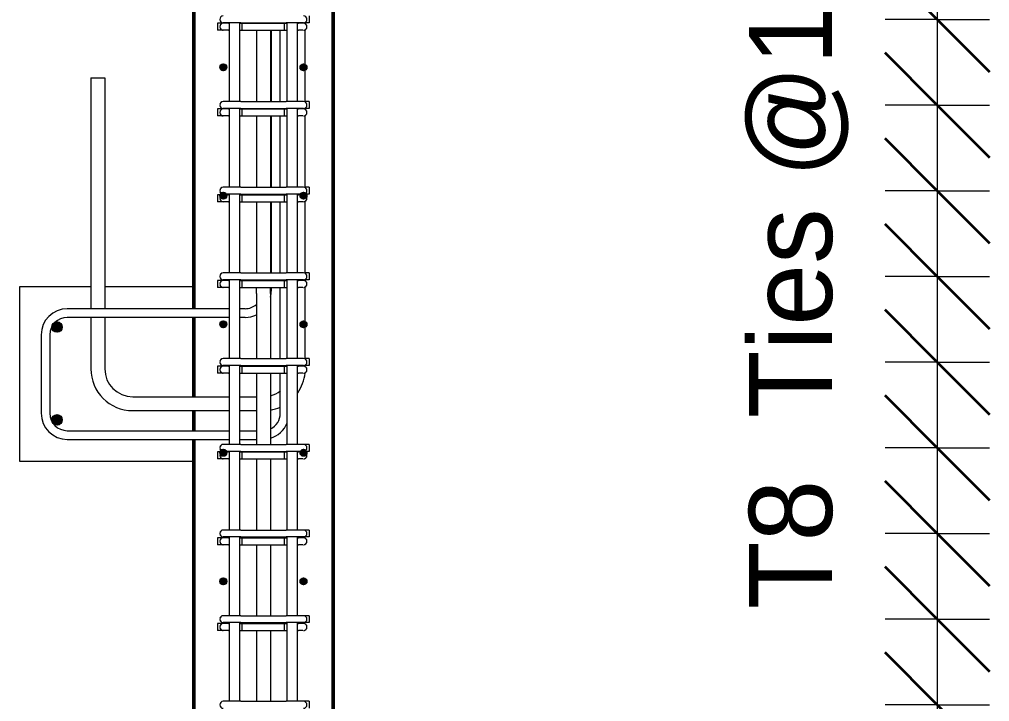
# Model space of a CAD drawing. Header units: millimetres. Extents: x -31655 to -5862, y 2843 to 78926.
# Drawn here: x -24141 to -23028, y 4104 to 4887 of the extents above; entities that cross this region are included whole.
import ezdxf

# ---------------------------------------------------------------- set-up
doc = ezdxf.new("R2010")
doc.units = ezdxf.units.MM
for name, color, linetype, lineweight in [('A-ANNO-DIMS', 211, 'Continuous', 9), ('A-ANNO-DIMS-40', 211, 'Continuous', 9), ('A-WALL', 113, 'Continuous', 25), ('S-BEAM', 12, 'Continuous', 18), ('S-RBAR', 171, 'Continuous', 18), ('S-RBAR-IDEN', 171, 'Continuous', 9)]:
    doc.layers.add(name, color=color, linetype=linetype, lineweight=lineweight)
doc.styles.add('Arial', font='arial.ttf', dxfattribs={"height": 80})
doc.styles.add('Nirmala UI', font='Nirmala.ttf', dxfattribs={"height": 95.25})
doc.dimstyles.new('Arc_Length_-_2_5mm_Arial_1', dxfattribs={"dimscale": 304.8, "dimtxt": 100.546939, "dimasz": 0.393701, "dimexe": 0.19685, "dimexo": 0.0625, "dimgap": 0.229659, "dimtad": 1, "dimdec": 0, "dimzin": 0, "dimdsep": 46, "dimtxsty": 'Arial', "dimblk1": 'OBLIQUE', "dimblk2": 'OBLIQUE', "dimsah": 1, "dimcen": 0.09, "dimdle": 0.19685, "dimazin": 0, "dimtfac": 1, "dimtdec": 4, "dimtix": 1, "dimtmove": 0, "dimatfit": 3, "dimfxl": 0.19685, "dimfxlon": 1, "dimtvp": 1, "dimtolj": 1, "dimtzin": 0, "dimarcsym": 2})

# ---------------------------------------------------------------- blocks, each defined once
blk = doc.blocks.new('M_Rectangular Corbel - M_Rectangular Corbel-5472199-Elevation Right')
at = {"layer": 'S-BEAM'}
for p, q in [((77955, 4579.7), (77873, 4579.7)), ((77873, 4579.7), (77873, 4379.7)), ((78073, 4579.7), (77971, 4579.7)), ((77873, 4379.7), (78073, 4379.7))]:
    blk.add_line(p, q, dxfattribs=at)
blk = doc.blocks.new('DIMBLOCK134-Elevation Right')
at = {"layer": 'A-ANNO-DIMS-40', "lineweight": 35}
for p, q in [((-23087.7, 4985), (-23147.7, 5045)), ((-23087.7, 4985), (-23027.7, 4925)), ((-23087.7, 4886.7), (-23147.7, 4946.7)), ((-23087.7, 4886.7), (-23027.7, 4826.7))]:
    blk.add_line(p, q, dxfattribs=at)
at = {"layer": 'A-ANNO-DIMS-40'}
for p, q in [((-23087.7, 4985), (-23147.7, 4985)), ((-23087.7, 4985), (-23087.7, 4886.7)), ((-23087.7, 4985), (-23027.7, 4985)), ((-23087.7, 4886.7), (-23147.7, 4886.7)), ((-23087.7, 4886.7), (-23027.7, 4886.7))]:
    blk.add_line(p, q, dxfattribs=at)
blk = doc.blocks.new('_Oblique')
at = {"color": 0, "linetype": 'ByBlock', "lineweight": -2}
blk.add_line((-0.5, -0.5), (0.5, 0.5), dxfattribs=at)
blk = doc.blocks.new('DIMBLOCK135-Elevation Right')
at = {"layer": 'A-ANNO-DIMS-40', "lineweight": 35}
for p, q in [((-23087.7, 4886.7), (-23147.7, 4946.7)), ((-23087.7, 4886.7), (-23027.7, 4826.7)), ((-23087.7, 4788.4), (-23147.7, 4848.4)), ((-23087.7, 4788.4), (-23027.7, 4728.4))]:
    blk.add_line(p, q, dxfattribs=at)
at = {"layer": 'A-ANNO-DIMS-40'}
for p, q in [((-23087.7, 4886.7), (-23147.7, 4886.7)), ((-23087.7, 4886.7), (-23087.7, 4788.4)), ((-23087.7, 4886.7), (-23027.7, 4886.7)), ((-23087.7, 4788.4), (-23147.7, 4788.4)), ((-23087.7, 4788.4), (-23027.7, 4788.4))]:
    blk.add_line(p, q, dxfattribs=at)
blk = doc.blocks.new('DIMBLOCK136-Elevation Right')
at = {"layer": 'A-ANNO-DIMS-40', "lineweight": 35}
for p, q in [((-23087.7, 4788.4), (-23147.7, 4848.4)), ((-23087.7, 4788.4), (-23027.7, 4728.4)), ((-23087.7, 4690), (-23147.7, 4750)), ((-23087.7, 4690), (-23027.7, 4630))]:
    blk.add_line(p, q, dxfattribs=at)
at = {"layer": 'A-ANNO-DIMS-40'}
for p, q in [((-23087.7, 4788.4), (-23147.7, 4788.4)), ((-23087.7, 4788.4), (-23087.7, 4690)), ((-23087.7, 4788.4), (-23027.7, 4788.4)), ((-23087.7, 4690), (-23147.7, 4690)), ((-23087.7, 4690), (-23027.7, 4690))]:
    blk.add_line(p, q, dxfattribs=at)
blk = doc.blocks.new('DIMBLOCK137-Elevation Right')
at = {"layer": 'A-ANNO-DIMS-40', "lineweight": 35}
for p, q in [((-23087.7, 4690), (-23147.7, 4750)), ((-23087.7, 4690), (-23027.7, 4630)), ((-23087.7, 4591.7), (-23147.7, 4651.7)), ((-23087.7, 4591.7), (-23027.7, 4531.7))]:
    blk.add_line(p, q, dxfattribs=at)
at = {"layer": 'A-ANNO-DIMS-40'}
for p, q in [((-23087.7, 4690), (-23147.7, 4690)), ((-23087.7, 4690), (-23087.7, 4591.7)), ((-23087.7, 4690), (-23027.7, 4690)), ((-23087.7, 4591.7), (-23147.7, 4591.7)), ((-23087.7, 4591.7), (-23027.7, 4591.7))]:
    blk.add_line(p, q, dxfattribs=at)
blk = doc.blocks.new('DIMBLOCK138-Elevation Right')
at = {"layer": 'A-ANNO-DIMS-40', "lineweight": 35}
for p, q in [((-23087.7, 4591.7), (-23147.7, 4651.7)), ((-23087.7, 4591.7), (-23027.7, 4531.7)), ((-23087.7, 4493.4), (-23147.7, 4553.4)), ((-23087.7, 4493.4), (-23027.7, 4433.4))]:
    blk.add_line(p, q, dxfattribs=at)
at = {"layer": 'A-ANNO-DIMS-40'}
for p, q in [((-23087.7, 4591.7), (-23147.7, 4591.7)), ((-23087.7, 4591.7), (-23087.7, 4493.4)), ((-23087.7, 4591.7), (-23027.7, 4591.7)), ((-23087.7, 4493.4), (-23147.7, 4493.4)), ((-23087.7, 4493.4), (-23027.7, 4493.4))]:
    blk.add_line(p, q, dxfattribs=at)
blk = doc.blocks.new('DIMBLOCK139-Elevation Right')
at = {"layer": 'A-ANNO-DIMS-40', "lineweight": 35}
for p, q in [((-23087.7, 4493.4), (-23147.7, 4553.4)), ((-23087.7, 4493.4), (-23027.7, 4433.4)), ((-23087.7, 4395), (-23147.7, 4455)), ((-23087.7, 4395), (-23027.7, 4335))]:
    blk.add_line(p, q, dxfattribs=at)
at = {"layer": 'A-ANNO-DIMS-40'}
for p, q in [((-23087.7, 4493.4), (-23147.7, 4493.4)), ((-23087.7, 4493.4), (-23087.7, 4395)), ((-23087.7, 4493.4), (-23027.7, 4493.4)), ((-23087.7, 4395), (-23147.7, 4395)), ((-23087.7, 4395), (-23027.7, 4395))]:
    blk.add_line(p, q, dxfattribs=at)
blk = doc.blocks.new('DIMBLOCK140-Elevation Right')
at = {"layer": 'A-ANNO-DIMS-40', "lineweight": 35}
for p, q in [((-23087.7, 4395), (-23147.7, 4455)), ((-23087.7, 4395), (-23027.7, 4335)), ((-23087.7, 4296.7), (-23147.7, 4356.7)), ((-23087.7, 4296.7), (-23027.7, 4236.7))]:
    blk.add_line(p, q, dxfattribs=at)
at = {"layer": 'A-ANNO-DIMS-40'}
for p, q in [((-23087.7, 4395), (-23147.7, 4395)), ((-23087.7, 4395), (-23087.7, 4296.7)), ((-23087.7, 4395), (-23027.7, 4395)), ((-23087.7, 4296.7), (-23147.7, 4296.7)), ((-23087.7, 4296.7), (-23027.7, 4296.7))]:
    blk.add_line(p, q, dxfattribs=at)
blk = doc.blocks.new('DIMBLOCK141-Elevation Right')
at = {"layer": 'A-ANNO-DIMS-40', "lineweight": 35}
for p, q in [((-23087.7, 4296.7), (-23147.7, 4356.7)), ((-23087.7, 4296.7), (-23027.7, 4236.7)), ((-23087.7, 4198.4), (-23147.7, 4258.4)), ((-23087.7, 4198.4), (-23027.7, 4138.4))]:
    blk.add_line(p, q, dxfattribs=at)
at = {"layer": 'A-ANNO-DIMS-40'}
for p, q in [((-23087.7, 4296.7), (-23147.7, 4296.7)), ((-23087.7, 4296.7), (-23087.7, 4198.4)), ((-23087.7, 4296.7), (-23027.7, 4296.7)), ((-23087.7, 4198.4), (-23147.7, 4198.4)), ((-23087.7, 4198.4), (-23027.7, 4198.4))]:
    blk.add_line(p, q, dxfattribs=at)
blk = doc.blocks.new('DIMBLOCK142-Elevation Right')
at = {"layer": 'A-ANNO-DIMS-40', "lineweight": 35}
for p, q in [((-23087.7, 4198.4), (-23147.7, 4258.4)), ((-23087.7, 4198.4), (-23027.7, 4138.4)), ((-23087.7, 4100.1), (-23147.7, 4160.1)), ((-23087.7, 4100.1), (-23027.7, 4040.1))]:
    blk.add_line(p, q, dxfattribs=at)
at = {"layer": 'A-ANNO-DIMS-40'}
for p, q in [((-23087.7, 4198.4), (-23147.7, 4198.4)), ((-23087.7, 4198.4), (-23087.7, 4100.1)), ((-23087.7, 4198.4), (-23027.7, 4198.4)), ((-23087.7, 4100.1), (-23147.7, 4100.1)), ((-23087.7, 4100.1), (-23027.7, 4100.1))]:
    blk.add_line(p, q, dxfattribs=at)
blk = doc.blocks.new('DIMBLOCK143-Elevation Right')
at = {"layer": 'A-ANNO-DIMS-40', "lineweight": 35}
for p, q in [((-23087.7, 4100.1), (-23147.7, 4160.1)), ((-23087.7, 4100.1), (-23027.7, 4040.1)), ((-23087.7, 4001.7), (-23147.7, 4061.7)), ((-23087.7, 4001.7), (-23027.7, 3941.7))]:
    blk.add_line(p, q, dxfattribs=at)
at = {"layer": 'A-ANNO-DIMS-40'}
for p, q in [((-23087.7, 4100.1), (-23147.7, 4100.1)), ((-23087.7, 4100.1), (-23087.7, 4001.7)), ((-23087.7, 4100.1), (-23027.7, 4100.1)), ((-23087.7, 4001.7), (-23147.7, 4001.7)), ((-23087.7, 4001.7), (-23027.7, 4001.7))]:
    blk.add_line(p, q, dxfattribs=at)
blk = doc.blocks.new('DIMBLOCK153-Elevation Right')
at = {"layer": 'A-ANNO-DIMS-40', "lineweight": 35}
for p, q in [((-23087.7, 5476.7), (-23147.7, 5536.7)), ((-23087.7, 5476.7), (-23027.7, 5416.7)), ((-23087.7, 5378.4), (-23147.7, 5438.4)), ((-23087.7, 5378.4), (-23027.7, 5318.4)), ((-23087.7, 5280), (-23147.7, 5340)), ((-23087.7, 5280), (-23027.7, 5220)), ((-23087.7, 5181.7), (-23147.7, 5241.7)), ((-23087.7, 5181.7), (-23027.7, 5121.7)), ((-23087.7, 5083.4), (-23147.7, 5143.4)), ((-23087.7, 5083.4), (-23027.7, 5023.4)), ((-23087.7, 4985), (-23147.7, 5045)), ((-23087.7, 4985), (-23027.7, 4925)), ((-23087.7, 4886.7), (-23147.7, 4946.7)), ((-23087.7, 4886.7), (-23027.7, 4826.7)), ((-23087.7, 4788.4), (-23147.7, 4848.4)), ((-23087.7, 4788.4), (-23027.7, 4728.4)), ((-23087.7, 4690), (-23147.7, 4750)), ((-23087.7, 4690), (-23027.7, 4630)), ((-23087.7, 4591.7), (-23147.7, 4651.7)), ((-23087.7, 4591.7), (-23027.7, 4531.7)), ((-23087.7, 4493.4), (-23147.7, 4553.4)), ((-23087.7, 4493.4), (-23027.7, 4433.4)), ((-23087.7, 4395), (-23147.7, 4455)), ((-23087.7, 4395), (-23027.7, 4335)), ((-23087.7, 4296.7), (-23147.7, 4356.7)), ((-23087.7, 4296.7), (-23027.7, 4236.7)), ((-23087.7, 4198.4), (-23147.7, 4258.4)), ((-23087.7, 4198.4), (-23027.7, 4138.4)), ((-23087.7, 4100.1), (-23147.7, 4160.1)), ((-23087.7, 4100.1), (-23027.7, 4040.1)), ((-23087.7, 4001.7), (-23147.7, 4061.7)), ((-23087.7, 4001.7), (-23027.7, 3941.7)), ((-23087.7, 3904.1), (-23147.7, 3964.1)), ((-23087.7, 3904.1), (-23027.7, 3844.1)), ((-23087.7, 3805.4), (-23147.7, 3865.4)), ((-23087.7, 3805.4), (-23027.7, 3745.4))]:
    blk.add_line(p, q, dxfattribs=at)
at = {"layer": 'A-ANNO-DIMS-40'}
for p, q in [((-23087.7, 5476.7), (-23147.7, 5476.7)), ((-23087.7, 5476.7), (-23087.7, 3904.1)), ((-23087.7, 5476.7), (-23087.7, 5378.4)), ((-23087.7, 5476.7), (-23027.7, 5476.7)), ((-23087.7, 5378.4), (-23147.7, 5378.4)), ((-23087.7, 5378.4), (-23087.7, 5280)), ((-23087.7, 5378.4), (-23027.7, 5378.4)), ((-23087.7, 5280), (-23147.7, 5280)), ((-23087.7, 5280), (-23087.7, 5181.7)), ((-23087.7, 5280), (-23027.7, 5280)), ((-23087.7, 5181.7), (-23147.7, 5181.7)), ((-23087.7, 5181.7), (-23087.7, 5083.4)), ((-23087.7, 5181.7), (-23027.7, 5181.7)), ((-23087.7, 5083.4), (-23147.7, 5083.4)), ((-23087.7, 5083.4), (-23087.7, 4985)), ((-23087.7, 5083.4), (-23027.7, 5083.4)), ((-23087.7, 4985), (-23147.7, 4985)), ((-23087.7, 4985), (-23087.7, 4886.7)), ((-23087.7, 4985), (-23027.7, 4985)), ((-23087.7, 4886.7), (-23147.7, 4886.7)), ((-23087.7, 4886.7), (-23087.7, 4788.4)), ((-23087.7, 4886.7), (-23027.7, 4886.7)), ((-23087.7, 4788.4), (-23147.7, 4788.4)), ((-23087.7, 4788.4), (-23087.7, 4690)), ((-23087.7, 4788.4), (-23027.7, 4788.4)), ((-23087.7, 4690), (-23147.7, 4690)), ((-23087.7, 4690), (-23087.7, 4591.7)), ((-23087.7, 4690), (-23027.7, 4690)), ((-23087.7, 4591.7), (-23147.7, 4591.7)), ((-23087.7, 4591.7), (-23087.7, 4493.4)), ((-23087.7, 4591.7), (-23027.7, 4591.7)), ((-23087.7, 4493.4), (-23147.7, 4493.4)), ((-23087.7, 4493.4), (-23087.7, 4395)), ((-23087.7, 4493.4), (-23027.7, 4493.4)), ((-23087.7, 4395), (-23147.7, 4395)), ((-23087.7, 4395), (-23087.7, 4296.7)), ((-23087.7, 4395), (-23027.7, 4395)), ((-23087.7, 4296.7), (-23147.7, 4296.7)), ((-23087.7, 4296.7), (-23087.7, 4198.4)), ((-23087.7, 4296.7), (-23027.7, 4296.7)), ((-23087.7, 4198.4), (-23147.7, 4198.4)), ((-23087.7, 4198.4), (-23087.7, 4100.1)), ((-23087.7, 4198.4), (-23027.7, 4198.4)), ((-23087.7, 4100.1), (-23147.7, 4100.1)), ((-23087.7, 4100.1), (-23087.7, 4001.7)), ((-23087.7, 4100.1), (-23027.7, 4100.1)), ((-23087.7, 4001.7), (-23147.7, 4001.7)), ((-23087.7, 4001.7), (-23087.7, 3904.1)), ((-23087.7, 4001.7), (-23027.7, 4001.7)), ((-23087.7, 3904.1), (-23147.7, 3904.1)), ((-23087.7, 3904.1), (-23087.7, 3805.4)), ((-23087.7, 3904.1), (-23027.7, 3904.1)), ((-23087.7, 3805.4), (-23147.7, 3805.4)), ((-23087.7, 3805.4), (-23027.7, 3805.4))]:
    blk.add_line(p, q, dxfattribs=at)
blk = doc.blocks.new('_None')

msp = doc.modelspace()

# ---------------------------------------------------------------- hatches: boundary and pattern name
at = {"layer": 'S-RBAR'}
for points in [[(-23906.9, 4827.8), (-23902.9, 4831.8), (-23906.9, 4835.8), (-23910.9, 4831.8)], [(-23814.9, 4827.8), (-23810.9, 4831.8), (-23814.9, 4835.8), (-23818.9, 4831.8)], [(-23906.9, 4680.3), (-23902.9, 4684.3), (-23906.9, 4688.3), (-23910.9, 4684.3)], [(-23814.9, 4680.3), (-23810.9, 4684.3), (-23814.9, 4688.3), (-23818.9, 4684.3)], [(-24097.7, 4527.6), (-24091.7, 4533.6), (-24097.7, 4539.6), (-24103.7, 4533.6)], [(-23906.9, 4532.8), (-23902.9, 4536.8), (-23906.9, 4540.8), (-23910.9, 4536.8)], [(-23814.9, 4532.8), (-23810.9, 4536.8), (-23814.9, 4540.8), (-23818.9, 4536.8)], [(-24097.7, 4421.1), (-24091.7, 4427.1), (-24097.7, 4433.1), (-24103.7, 4427.1), (-24100.3, 4423.7)], [(-23906.9, 4385.3), (-23902.9, 4389.3), (-23906.9, 4393.3), (-23910.9, 4389.3)], [(-23814.9, 4385.3), (-23810.9, 4389.3), (-23814.9, 4393.3), (-23818.9, 4389.3)], [(-23906.9, 4237.8), (-23902.9, 4241.8), (-23906.9, 4245.8), (-23910.9, 4241.8)], [(-23814.9, 4237.8), (-23810.9, 4241.8), (-23814.9, 4245.8), (-23818.9, 4241.8)]]:
    msp.add_hatch(color=256, dxfattribs=at).paths.add_polyline_path(points)
h = msp.add_hatch(color=256, dxfattribs=at)
edge = h.paths.add_edge_path()
edge.add_arc((-23906.9, 4831.8), 4, 0, 360)
h = msp.add_hatch(color=256, dxfattribs=at)
edge = h.paths.add_edge_path()
edge.add_arc((-23814.9, 4831.8), 4, 0, 360)
h = msp.add_hatch(color=256, dxfattribs=at)
edge = h.paths.add_edge_path()
edge.add_arc((-23906.9, 4684.3), 4, 0, 360)
h = msp.add_hatch(color=256, dxfattribs=at)
edge = h.paths.add_edge_path()
edge.add_arc((-23814.9, 4684.3), 4, 0, 360)
h = msp.add_hatch(color=256, dxfattribs=at)
edge = h.paths.add_edge_path()
edge.add_arc((-24097.7, 4533.6), 6, 0, 360)
h = msp.add_hatch(color=256, dxfattribs=at)
edge = h.paths.add_edge_path()
edge.add_arc((-23906.9, 4536.8), 4, 0, 360)
h = msp.add_hatch(color=256, dxfattribs=at)
edge = h.paths.add_edge_path()
edge.add_arc((-23814.9, 4536.8), 4, 0, 360)
h = msp.add_hatch(color=256, dxfattribs=at)
edge = h.paths.add_edge_path()
edge.add_arc((-24097.7, 4427.1), 6, 0, 360)
h = msp.add_hatch(color=256, dxfattribs=at)
edge = h.paths.add_edge_path()
edge.add_arc((-23906.9, 4389.3), 4, 0, 360)
h = msp.add_hatch(color=256, dxfattribs=at)
edge = h.paths.add_edge_path()
edge.add_arc((-23814.9, 4389.3), 4, 0, 360)
h = msp.add_hatch(color=256, dxfattribs=at)
edge = h.paths.add_edge_path()
edge.add_arc((-23906.9, 4241.8), 4, 0, 360)
h = msp.add_hatch(color=256, dxfattribs=at)
edge = h.paths.add_edge_path()
edge.add_arc((-23814.9, 4241.8), 4, 0, 360)

# ---------------------------------------------------------------- linework, layer by layer
at = {"layer": 'A-WALL', "lineweight": 50}
for p, q in [((-23940.9, 6199.7), (-23940.9, 4554.7)), ((-23780.9, 3269.8), (-23780.9, 6199.7)), ((-23940.9, 4544.7), (-23940.9, 4453.7)), ((-23940.9, 4437.7), (-23940.9, 4414.7)), ((-23940.9, 4404.7), (-23940.9, 3269.8))]:
    msp.add_line(p, q, dxfattribs=at)
at = {"layer": 'S-RBAR'}
for p, q in [((-23808.4, 4890.7), (-23808.4, 4882.7)), ((-23906.9, 4882.3), (-23913.4, 4882.3)), ((-23913.4, 4882.3), (-23913.4, 4874.3)), ((-23886.9, 4882.7), (-23906.9, 4882.7)), ((-23901, 4882.3), (-23906.9, 4882.3)), ((-23901, 4882.3), (-23899.9, 4882.3)), ((-23899.9, 4792.4), (-23899.9, 4882.7)), ((-23887.9, 4792.4), (-23887.9, 4882.7)), ((-23887.9, 4882.3), (-23885.1, 4882.3)), ((-23886.9, 4882.7), (-23834.9, 4882.7)), ((-23885.1, 4882.3), (-23860.9, 4882.3)), ((-23885.1, 4874.3), (-23885.1, 4882.3)), ((-23860.9, 4882.3), (-23836.7, 4882.3)), ((-23836.7, 4882.3), (-23833.8, 4882.3)), ((-23836.7, 4874.3), (-23836.7, 4882.3)), ((-23814.9, 4882.7), (-23834.9, 4882.7)), ((-23833.8, 4792.4), (-23833.8, 4882.7)), ((-23821.8, 4792.4), (-23821.8, 4882.7)), ((-23821.8, 4882.3), (-23820.7, 4882.3)), ((-23814.9, 4882.3), (-23820.7, 4882.3)), ((-23812.9, 4881.8), (-23812.9, 4883.2)), ((-23808.4, 4882.7), (-23812.9, 4882.7)), ((-23906.9, 4874.3), (-23913.4, 4874.3)), ((-23906.8, 4874.3), (-23906.9, 4874.3)), ((-23901, 4874.3), (-23906.2, 4874.3)), ((-23901, 4874.3), (-23899.9, 4874.3)), ((-23887.9, 4874.3), (-23885.1, 4874.3)), ((-23885.1, 4874.3), (-23860.9, 4874.3)), ((-23868.9, 4874.3), (-23868.9, 4792.4)), ((-23868.9, 4874.3), (-23868.9, 4792.4)), ((-23860.9, 4874.3), (-23836.7, 4874.3)), ((-23852.9, 4874.3), (-23852.9, 4792.4)), ((-23852.9, 4874.3), (-23852.9, 4792.4)), ((-23852, 4874.3), (-23852, 4792.4)), ((-23841.5, 4792.4), (-23841.5, 4874.3)), ((-23836.7, 4874.3), (-23833.8, 4874.3)), ((-23821.8, 4874.3), (-23820.7, 4874.3)), ((-23815.5, 4874.3), (-23820.7, 4874.3)), ((-23814.9, 4874.3), (-23815, 4874.3)), ((-23812.9, 4791.8), (-23812.9, 4874.8)), ((-23906.9, 4835.8), (-23910.9, 4831.8)), ((-23910.9, 4831.8), (-23906.9, 4827.8)), ((-23902.9, 4831.8), (-23906.9, 4835.8)), ((-23906.9, 4827.8), (-23902.9, 4831.8)), ((-23814.9, 4835.8), (-23818.9, 4831.8)), ((-23818.9, 4831.8), (-23814.9, 4827.8)), ((-23810.9, 4831.8), (-23814.9, 4835.8)), ((-23814.9, 4827.8), (-23810.9, 4831.8)), ((-24058.9, 4819.7), (-24058.9, 4554.7)), ((-24058.9, 4819.7), (-24042.9, 4819.7)), ((-24042.9, 4819.7), (-24042.9, 4554.7)), ((-23886.9, 4792.4), (-23906.9, 4792.4)), ((-23886.9, 4792.4), (-23834.9, 4792.4)), ((-23814.9, 4792.4), (-23834.9, 4792.4)), ((-23808.4, 4792.4), (-23812.9, 4792.4)), ((-23808.4, 4792.4), (-23808.4, 4784.4)), ((-23906.9, 4783.9), (-23913.4, 4783.9)), ((-23913.4, 4783.9), (-23913.4, 4775.9)), ((-23906.9, 4775.9), (-23913.4, 4775.9)), ((-23886.9, 4784.4), (-23906.9, 4784.4)), ((-23901, 4783.9), (-23906.9, 4783.9)), ((-23906.8, 4775.9), (-23906.9, 4775.9)), ((-23901, 4775.9), (-23906.2, 4775.9)), ((-23901, 4783.9), (-23899.9, 4783.9)), ((-23901, 4775.9), (-23899.9, 4775.9)), ((-23899.9, 4694), (-23899.9, 4784.4)), ((-23887.9, 4694), (-23887.9, 4784.4)), ((-23887.9, 4783.9), (-23885.1, 4783.9)), ((-23887.9, 4775.9), (-23885.1, 4775.9)), ((-23886.9, 4784.4), (-23834.9, 4784.4)), ((-23885.1, 4783.9), (-23860.9, 4783.9)), ((-23885.1, 4775.9), (-23885.1, 4783.9)), ((-23885.1, 4775.9), (-23860.9, 4775.9)), ((-23868.9, 4784.4), (-23868.9, 4783.9)), ((-23868.9, 4784.4), (-23868.9, 4783.9)), ((-23868.9, 4775.9), (-23868.9, 4694)), ((-23868.9, 4775.9), (-23868.9, 4694)), ((-23860.9, 4783.9), (-23836.7, 4783.9)), ((-23860.9, 4775.9), (-23836.7, 4775.9)), ((-23852.9, 4784.4), (-23852.9, 4783.9)), ((-23852.9, 4784.4), (-23852.9, 4783.9)), ((-23852.9, 4775.9), (-23852.9, 4694)), ((-23852.9, 4775.9), (-23852.9, 4694)), ((-23852, 4784.4), (-23852, 4783.9)), ((-23852, 4775.9), (-23852, 4694)), ((-23841.5, 4783.9), (-23841.5, 4784.4)), ((-23841.5, 4694), (-23841.5, 4775.9)), ((-23836.7, 4783.9), (-23833.8, 4783.9)), ((-23836.7, 4775.9), (-23836.7, 4783.9)), ((-23836.7, 4775.9), (-23833.8, 4775.9)), ((-23814.9, 4784.4), (-23834.9, 4784.4)), ((-23833.8, 4694), (-23833.8, 4784.4)), ((-23821.8, 4694), (-23821.8, 4784.4)), ((-23821.8, 4783.9), (-23820.7, 4783.9)), ((-23821.8, 4775.9), (-23820.7, 4775.9)), ((-23814.9, 4783.9), (-23820.7, 4783.9)), ((-23815.5, 4775.9), (-23820.7, 4775.9)), ((-23814.9, 4775.9), (-23815, 4775.9)), ((-23812.9, 4783.4), (-23812.9, 4784.9)), ((-23808.4, 4784.4), (-23812.9, 4784.4)), ((-23812.9, 4693.5), (-23812.9, 4776.4)), ((-23906.9, 4688.3), (-23910.9, 4684.3)), ((-23886.9, 4694), (-23906.9, 4694)), ((-23902.9, 4684.3), (-23906.9, 4688.3)), ((-23886.9, 4694), (-23834.9, 4694)), ((-23814.9, 4694), (-23834.9, 4694)), ((-23814.9, 4688.3), (-23818.9, 4684.3)), ((-23810.9, 4684.3), (-23814.9, 4688.3)), ((-23808.4, 4694), (-23812.9, 4694)), ((-23812.9, 4684.9), (-23812.9, 4686.6)), ((-23808.4, 4694), (-23808.4, 4686)), ((-23906.9, 4685.5), (-23913.4, 4685.5)), ((-23913.4, 4685.5), (-23913.4, 4677.5)), ((-23906.9, 4677.5), (-23913.4, 4677.5)), ((-23910.9, 4684.3), (-23906.9, 4680.3)), ((-23886.9, 4686), (-23906.9, 4686)), ((-23901, 4685.5), (-23906.9, 4685.5)), ((-23906.9, 4680.3), (-23902.9, 4684.3)), ((-23906.8, 4677.5), (-23906.9, 4677.5)), ((-23901, 4677.5), (-23906.2, 4677.5)), ((-23901, 4685.5), (-23899.9, 4685.5)), ((-23901, 4677.5), (-23899.9, 4677.5)), ((-23899.9, 4595.7), (-23899.9, 4686)), ((-23887.9, 4595.7), (-23887.9, 4686)), ((-23887.9, 4685.5), (-23885.1, 4685.5)), ((-23887.9, 4677.5), (-23885.1, 4677.5)), ((-23886.9, 4686), (-23834.9, 4686)), ((-23885.1, 4685.5), (-23860.9, 4685.5)), ((-23885.1, 4677.5), (-23885.1, 4685.5)), ((-23885.1, 4677.5), (-23860.9, 4677.5)), ((-23868.9, 4686), (-23868.9, 4685.5)), ((-23868.9, 4686), (-23868.9, 4685.5)), ((-23868.9, 4677.5), (-23868.9, 4595.7)), ((-23868.9, 4677.5), (-23868.9, 4595.7)), ((-23860.9, 4685.5), (-23836.7, 4685.5)), ((-23860.9, 4677.5), (-23836.7, 4677.5)), ((-23852.9, 4686), (-23852.9, 4685.5)), ((-23852.9, 4686), (-23852.9, 4685.5)), ((-23852.9, 4677.5), (-23852.9, 4595.7)), ((-23852.9, 4677.5), (-23852.9, 4595.7)), ((-23852, 4686), (-23852, 4685.5)), ((-23852, 4677.5), (-23852, 4595.7)), ((-23841.5, 4685.5), (-23841.5, 4686)), ((-23841.5, 4595.7), (-23841.5, 4677.5)), ((-23836.7, 4685.5), (-23833.8, 4685.5)), ((-23836.7, 4677.5), (-23836.7, 4685.5)), ((-23836.7, 4677.5), (-23833.8, 4677.5)), ((-23814.9, 4686), (-23834.9, 4686)), ((-23833.8, 4595.7), (-23833.8, 4686)), ((-23821.8, 4595.7), (-23821.8, 4686)), ((-23821.8, 4685.5), (-23820.7, 4685.5)), ((-23821.8, 4677.5), (-23820.7, 4677.5)), ((-23814.9, 4685.5), (-23820.7, 4685.5)), ((-23815.5, 4677.5), (-23820.7, 4677.5)), ((-23818.9, 4684.3), (-23814.9, 4680.3)), ((-23814.9, 4677.5), (-23815, 4677.5)), ((-23814.9, 4680.3), (-23810.9, 4684.3)), ((-23808.4, 4686), (-23812.9, 4686)), ((-23812.9, 4595.2), (-23812.9, 4678)), ((-23906.9, 4587.1), (-23913.4, 4587.1)), ((-23913.4, 4587.1), (-23913.4, 4579.1)), ((-23886.9, 4595.7), (-23906.9, 4595.7)), ((-23886.9, 4587.7), (-23906.9, 4587.7)), ((-23901, 4587.1), (-23906.9, 4587.1)), ((-23901, 4587.1), (-23899.9, 4587.1)), ((-23899.9, 4497.4), (-23899.9, 4587.7)), ((-23887.9, 4497.4), (-23887.9, 4587.7)), ((-23887.9, 4587.1), (-23885.1, 4587.1)), ((-23886.9, 4595.7), (-23834.9, 4595.7)), ((-23886.9, 4587.7), (-23834.9, 4587.7)), ((-23885.1, 4587.1), (-23860.9, 4587.1)), ((-23885.1, 4579.1), (-23885.1, 4587.1)), ((-23868.9, 4587.7), (-23868.9, 4587.1)), ((-23868.9, 4587.7), (-23868.9, 4587.1)), ((-23860.9, 4587.1), (-23836.7, 4587.1)), ((-23852.9, 4587.7), (-23852.9, 4587.1)), ((-23852.9, 4587.7), (-23852.9, 4587.1)), ((-23852, 4587.7), (-23852, 4587.1)), ((-23841.5, 4587.1), (-23841.5, 4587.7)), ((-23836.7, 4587.1), (-23833.8, 4587.1)), ((-23836.7, 4579.1), (-23836.7, 4587.1)), ((-23814.9, 4595.7), (-23834.9, 4595.7)), ((-23814.9, 4587.7), (-23834.9, 4587.7)), ((-23833.8, 4497.4), (-23833.8, 4587.7)), ((-23821.8, 4497.4), (-23821.8, 4587.7)), ((-23821.8, 4587.1), (-23820.7, 4587.1)), ((-23814.9, 4587.1), (-23820.7, 4587.1)), ((-23808.4, 4595.7), (-23812.9, 4595.7)), ((-23812.9, 4586.5), (-23812.9, 4588.2)), ((-23808.4, 4587.7), (-23812.9, 4587.7)), ((-23808.4, 4595.7), (-23808.4, 4587.7)), ((-23906.9, 4579.1), (-23913.4, 4579.1)), ((-23906.8, 4579.1), (-23906.9, 4579.1)), ((-23901, 4579.1), (-23906.2, 4579.1)), ((-23901, 4579.1), (-23899.9, 4579.1)), ((-23887.9, 4579.1), (-23885.1, 4579.1)), ((-23885.1, 4579.1), (-23860.9, 4579.1)), ((-23868.9, 4572.2), (-23868.9, 4579.1)), ((-23868.9, 4572.2), (-23868.9, 4579.1)), ((-23860.9, 4579.1), (-23836.7, 4579.1)), ((-23852.9, 4572.2), (-23852.9, 4579.1)), ((-23852.9, 4572.2), (-23852.9, 4579.1)), ((-23852, 4579.1), (-23852, 4574.7)), ((-23841.5, 4497.4), (-23841.5, 4579.1)), ((-23836.7, 4579.1), (-23833.8, 4579.1)), ((-23821.8, 4579.1), (-23820.7, 4579.1)), ((-23815.5, 4579.1), (-23820.7, 4579.1)), ((-23814.9, 4579.1), (-23815, 4579.1)), ((-23812.9, 4496.8), (-23812.9, 4579.6)), ((-23868.9, 4572.2), (-23868.9, 4497.4)), ((-23868.9, 4572.2), (-23868.9, 4497.4)), ((-23852.9, 4572.2), (-23852.9, 4497.4)), ((-23852.9, 4572.2), (-23852.9, 4497.4)), ((-23899.9, 4554.7), (-24085.9, 4554.7)), ((-23882, 4554.7), (-23887.9, 4554.7)), ((-23899.9, 4544.7), (-24085.9, 4544.7)), ((-24058.9, 4544.7), (-24058.9, 4485.7)), ((-24042.9, 4544.7), (-24042.9, 4485.7)), ((-23882, 4544.7), (-23887.9, 4544.7)), ((-24097.7, 4539.6), (-24103.7, 4533.6)), ((-24103.7, 4533.6), (-24097.7, 4527.6)), ((-24091.7, 4533.6), (-24097.7, 4539.6)), ((-24097.7, 4527.6), (-24091.7, 4533.6)), ((-23906.9, 4540.8), (-23910.9, 4536.8)), ((-23910.9, 4536.8), (-23906.9, 4532.8)), ((-23902.9, 4536.8), (-23906.9, 4540.8)), ((-23906.9, 4532.8), (-23902.9, 4536.8)), ((-23814.9, 4540.8), (-23818.9, 4536.8)), ((-23818.9, 4536.8), (-23814.9, 4532.8)), ((-23810.9, 4536.8), (-23814.9, 4540.8)), ((-23814.9, 4532.8), (-23810.9, 4536.8)), ((-24115.9, 4524.7), (-24115.9, 4434.7)), ((-24105.9, 4524.7), (-24105.9, 4434.7)), ((-23886.9, 4497.4), (-23906.9, 4497.4)), ((-23886.9, 4497.4), (-23834.9, 4497.4)), ((-23814.9, 4497.4), (-23834.9, 4497.4)), ((-23808.4, 4497.4), (-23812.9, 4497.4)), ((-23808.4, 4497.4), (-23808.4, 4489.4)), ((-23906.9, 4488.7), (-23913.4, 4488.7)), ((-23913.4, 4488.7), (-23913.4, 4480.7)), ((-23886.9, 4489.4), (-23906.9, 4489.4)), ((-23901, 4488.7), (-23906.9, 4488.7)), ((-23901, 4488.7), (-23899.9, 4488.7)), ((-23899.9, 4399), (-23899.9, 4489.4)), ((-23887.9, 4399), (-23887.9, 4489.4)), ((-23887.9, 4488.7), (-23885.1, 4488.7)), ((-23886.9, 4489.4), (-23834.9, 4489.4)), ((-23885.1, 4488.7), (-23860.9, 4488.7)), ((-23885.1, 4480.7), (-23885.1, 4488.7)), ((-23868.9, 4489.4), (-23868.9, 4488.7)), ((-23868.9, 4489.4), (-23868.9, 4488.7)), ((-23860.9, 4488.7), (-23836.7, 4488.7)), ((-23852.9, 4489.4), (-23852.9, 4488.7)), ((-23852.9, 4489.4), (-23852.9, 4488.7)), ((-23841.5, 4488.7), (-23841.5, 4489.4)), ((-23836.7, 4488.7), (-23833.8, 4488.7)), ((-23836.7, 4480.7), (-23836.7, 4488.7)), ((-23814.9, 4489.4), (-23834.9, 4489.4)), ((-23833.8, 4399), (-23833.8, 4489.4)), ((-23821.8, 4399), (-23821.8, 4489.4)), ((-23821.8, 4488.7), (-23820.7, 4488.7)), ((-23814.9, 4488.7), (-23820.7, 4488.7)), ((-23812.9, 4488.1), (-23812.9, 4489.9)), ((-23808.4, 4489.4), (-23812.9, 4489.4)), ((-23906.9, 4480.7), (-23913.4, 4480.7)), ((-23906.8, 4480.7), (-23906.9, 4480.7)), ((-23901, 4480.7), (-23906.2, 4480.7)), ((-23901, 4480.7), (-23899.9, 4480.7)), ((-23887.9, 4480.7), (-23885.1, 4480.7)), ((-23885.1, 4480.7), (-23860.9, 4480.7)), ((-23868.9, 4480.7), (-23868.9, 4399)), ((-23868.9, 4480.7), (-23868.9, 4399)), ((-23860.9, 4480.7), (-23836.7, 4480.7)), ((-23852.9, 4480.7), (-23852.9, 4399)), ((-23852.9, 4480.7), (-23852.9, 4399)), ((-23841.5, 4434.7), (-23841.5, 4480.7)), ((-23836.7, 4480.7), (-23833.8, 4480.7)), ((-23821.8, 4480.7), (-23820.7, 4480.7)), ((-23815.5, 4480.7), (-23820.7, 4480.7)), ((-23814.9, 4480.7), (-23815, 4480.7)), ((-24010.9, 4453.7), (-23899.9, 4453.7)), ((-23887.9, 4453.7), (-23868.9, 4453.7)), ((-24097.7, 4433.1), (-24103.7, 4427.1)), ((-24091.7, 4427.1), (-24097.7, 4433.1)), ((-24010.9, 4437.7), (-23899.9, 4437.7)), ((-23887.9, 4437.7), (-23868.9, 4437.7)), ((-24103.7, 4427.1), (-24100.3, 4423.7)), ((-24100.3, 4423.7), (-24097.7, 4421.1)), ((-24097.7, 4421.1), (-24091.7, 4427.1)), ((-24085.9, 4414.7), (-23899.9, 4414.7)), ((-23887.9, 4414.7), (-23868.9, 4414.7)), ((-24085.9, 4404.7), (-23899.9, 4404.7)), ((-23886.9, 4399), (-23906.9, 4399)), ((-23887.9, 4404.7), (-23868.9, 4404.7)), ((-23886.9, 4399), (-23834.9, 4399)), ((-23814.9, 4399), (-23834.9, 4399)), ((-23808.4, 4399), (-23814.9, 4399)), ((-23808.4, 4399), (-23808.4, 4391)), ((-23906.9, 4390.3), (-23913.4, 4390.3)), ((-23913.4, 4390.3), (-23913.4, 4382.3)), ((-23906.9, 4393.3), (-23910.9, 4389.3)), ((-23910.9, 4389.3), (-23906.9, 4385.3)), ((-23902.9, 4389.3), (-23906.9, 4393.3)), ((-23886.9, 4391), (-23906.9, 4391)), ((-23901, 4390.3), (-23906.9, 4390.3)), ((-23906.9, 4385.3), (-23902.9, 4389.3)), ((-23901, 4390.3), (-23899.9, 4390.3)), ((-23899.9, 4300.7), (-23899.9, 4391)), ((-23887.9, 4300.7), (-23887.9, 4391)), ((-23887.9, 4390.3), (-23885.1, 4390.3)), ((-23886.9, 4391), (-23834.9, 4391)), ((-23885.1, 4390.3), (-23860.9, 4390.3)), ((-23885.1, 4382.3), (-23885.1, 4390.3)), ((-23868.9, 4391), (-23868.9, 4390.3)), ((-23868.9, 4391), (-23868.9, 4390.3)), ((-23860.9, 4390.3), (-23836.7, 4390.3)), ((-23852.9, 4391), (-23852.9, 4390.3)), ((-23852.9, 4391), (-23852.9, 4390.3)), ((-23836.7, 4390.3), (-23833.8, 4390.3)), ((-23836.7, 4382.3), (-23836.7, 4390.3)), ((-23814.9, 4391), (-23834.9, 4391)), ((-23833.8, 4300.7), (-23833.8, 4391)), ((-23821.8, 4300.7), (-23821.8, 4391)), ((-23821.8, 4390.3), (-23820.7, 4390.3)), ((-23814.9, 4390.3), (-23820.7, 4390.3)), ((-23814.9, 4393.3), (-23818.9, 4389.3)), ((-23818.9, 4389.3), (-23814.9, 4385.3)), ((-23810.9, 4389.3), (-23814.9, 4393.3)), ((-23808.4, 4391), (-23814.9, 4391)), ((-23814.9, 4385.3), (-23810.9, 4389.3)), ((-23906.9, 4382.3), (-23913.4, 4382.3)), ((-23906.8, 4382.3), (-23906.9, 4382.3)), ((-23901, 4382.3), (-23906.2, 4382.3)), ((-23901, 4382.3), (-23899.9, 4382.3)), ((-23887.9, 4382.3), (-23885.1, 4382.3)), ((-23885.1, 4382.3), (-23860.9, 4382.3)), ((-23868.9, 4382.3), (-23868.9, 4375.3)), ((-23868.9, 4382.3), (-23868.9, 4375.3)), ((-23868.9, 4375.3), (-23868.9, 4367.9)), ((-23860.9, 4382.3), (-23836.7, 4382.3)), ((-23852.9, 4382.3), (-23852.9, 4375.3)), ((-23852.9, 4382.3), (-23852.9, 4375.3)), ((-23852.9, 4375.3), (-23852.9, 4367.9)), ((-23836.7, 4382.3), (-23833.8, 4382.3)), ((-23821.8, 4382.3), (-23820.7, 4382.3)), ((-23815.5, 4382.3), (-23820.7, 4382.3)), ((-23814.9, 4382.3), (-23815, 4382.3)), ((-23868.9, 4367.9), (-23868.9, 4300.7)), ((-23852.9, 4367.9), (-23852.9, 4300.7)), ((-23886.9, 4300.7), (-23906.9, 4300.7)), ((-23886.9, 4300.7), (-23834.9, 4300.7)), ((-23814.9, 4300.7), (-23834.9, 4300.7)), ((-23808.4, 4300.7), (-23814.9, 4300.7)), ((-23808.4, 4300.7), (-23808.4, 4292.7)), ((-23906.9, 4291.8), (-23913.4, 4291.8)), ((-23913.4, 4291.8), (-23913.4, 4283.8)), ((-23886.9, 4292.7), (-23906.9, 4292.7)), ((-23901, 4291.8), (-23906.9, 4291.8)), ((-23901, 4291.8), (-23899.9, 4291.8)), ((-23899.9, 4202.4), (-23899.9, 4292.7)), ((-23887.9, 4202.4), (-23887.9, 4292.7)), ((-23887.9, 4291.8), (-23885.1, 4291.8)), ((-23886.9, 4292.7), (-23834.9, 4292.7)), ((-23885.1, 4291.8), (-23860.9, 4291.8)), ((-23885.1, 4283.8), (-23885.1, 4291.8)), ((-23868.9, 4292.7), (-23868.9, 4291.8)), ((-23860.9, 4291.8), (-23836.7, 4291.8)), ((-23852.9, 4292.7), (-23852.9, 4291.8)), ((-23836.7, 4291.8), (-23833.8, 4291.8)), ((-23836.7, 4283.8), (-23836.7, 4291.8)), ((-23814.9, 4292.7), (-23834.9, 4292.7)), ((-23833.8, 4202.4), (-23833.8, 4292.7)), ((-23821.8, 4202.4), (-23821.8, 4292.7)), ((-23821.8, 4291.8), (-23820.7, 4291.8)), ((-23814.9, 4291.8), (-23820.7, 4291.8)), ((-23808.4, 4292.7), (-23814.9, 4292.7)), ((-23906.9, 4283.8), (-23913.4, 4283.8)), ((-23906.8, 4283.8), (-23906.9, 4283.8)), ((-23901, 4283.8), (-23906.2, 4283.8)), ((-23901, 4283.8), (-23899.9, 4283.8)), ((-23887.9, 4283.8), (-23885.1, 4283.8)), ((-23885.1, 4283.8), (-23860.9, 4283.8)), ((-23868.9, 4283.8), (-23868.9, 4202.4)), ((-23860.9, 4283.8), (-23836.7, 4283.8)), ((-23852.9, 4283.8), (-23852.9, 4202.4)), ((-23836.7, 4283.8), (-23833.8, 4283.8)), ((-23821.8, 4283.8), (-23820.7, 4283.8)), ((-23815.5, 4283.8), (-23820.7, 4283.8)), ((-23814.9, 4283.8), (-23815, 4283.8)), ((-23906.9, 4245.8), (-23910.9, 4241.8)), ((-23910.9, 4241.8), (-23906.9, 4237.8)), ((-23902.9, 4241.8), (-23906.9, 4245.8)), ((-23906.9, 4237.8), (-23902.9, 4241.8)), ((-23814.9, 4245.8), (-23818.9, 4241.8)), ((-23818.9, 4241.8), (-23814.9, 4237.8)), ((-23810.9, 4241.8), (-23814.9, 4245.8)), ((-23814.9, 4237.8), (-23810.9, 4241.8)), ((-23886.9, 4202.4), (-23906.9, 4202.4)), ((-23886.9, 4202.4), (-23834.9, 4202.4)), ((-23814.9, 4202.4), (-23834.9, 4202.4)), ((-23808.4, 4202.4), (-23814.9, 4202.4)), ((-23808.4, 4202.4), (-23808.4, 4194.4)), ((-23906.9, 4193.4), (-23913.4, 4193.4)), ((-23913.4, 4193.4), (-23913.4, 4185.4)), ((-23906.9, 4185.4), (-23913.4, 4185.4)), ((-23886.9, 4194.4), (-23906.9, 4194.4)), ((-23901, 4193.4), (-23906.9, 4193.4)), ((-23906.8, 4185.4), (-23906.9, 4185.4)), ((-23901, 4185.4), (-23906.2, 4185.4)), ((-23901, 4193.4), (-23899.9, 4193.4)), ((-23901, 4185.4), (-23899.9, 4185.4)), ((-23899.9, 4104.1), (-23899.9, 4194.4)), ((-23887.9, 4104.1), (-23887.9, 4194.4)), ((-23887.9, 4193.4), (-23885.1, 4193.4)), ((-23887.9, 4185.4), (-23885.1, 4185.4)), ((-23886.9, 4194.4), (-23834.9, 4194.4)), ((-23885.1, 4193.4), (-23860.9, 4193.4)), ((-23885.1, 4185.4), (-23885.1, 4193.4)), ((-23885.1, 4185.4), (-23860.9, 4185.4)), ((-23868.9, 4194.4), (-23868.9, 4193.4)), ((-23868.9, 4185.4), (-23868.9, 4104.1)), ((-23860.9, 4193.4), (-23836.7, 4193.4)), ((-23860.9, 4185.4), (-23836.7, 4185.4)), ((-23852.9, 4194.4), (-23852.9, 4193.4)), ((-23852.9, 4185.4), (-23852.9, 4104.1)), ((-23836.7, 4193.4), (-23833.8, 4193.4)), ((-23836.7, 4185.4), (-23836.7, 4193.4)), ((-23836.7, 4185.4), (-23833.8, 4185.4)), ((-23814.9, 4194.4), (-23834.9, 4194.4)), ((-23833.8, 4104.1), (-23833.8, 4194.4)), ((-23821.8, 4104.1), (-23821.8, 4194.4)), ((-23821.8, 4193.4), (-23820.7, 4193.4)), ((-23821.8, 4185.4), (-23820.7, 4185.4)), ((-23814.9, 4193.4), (-23820.7, 4193.4)), ((-23815.5, 4185.4), (-23820.7, 4185.4)), ((-23814.9, 4185.4), (-23815, 4185.4)), ((-23808.4, 4194.4), (-23814.9, 4194.4)), ((-23886.9, 4104.1), (-23906.9, 4104.1)), ((-23886.9, 4104.1), (-23834.9, 4104.1)), ((-23814.9, 4104.1), (-23834.9, 4104.1)), ((-23808.4, 4104.1), (-23814.9, 4104.1)), ((-23808.4, 4104.1), (-23808.4, 4096.1))]:
    msp.add_line(p, q, dxfattribs=at)
for centre, radius in [((-23906.9, 4831.8), 4), ((-23814.9, 4831.8), 4), ((-23906.9, 4684.3), 4), ((-23814.9, 4684.3), 4), ((-24097.7, 4533.6), 6), ((-23906.9, 4536.8), 4), ((-23814.9, 4536.8), 4), ((-24097.7, 4427.1), 6), ((-23906.9, 4389.3), 4), ((-23814.9, 4389.3), 4), ((-23906.9, 4241.8), 4), ((-23814.9, 4241.8), 4)]:
    msp.add_circle(centre, radius, dxfattribs=at)
for centre, radius, start, end in [((-23906.9, 4886.7), 4, 90, 270), ((-23814.9, 4886.7), 4, 270, 90), ((-23906.9, 4878.3), 4, 90, 270), ((-23906.9, 4886.7), 4, 195, 240), ((-23906.9, 4886.7), 4, 195, 240), ((-23906.9, 4878.3), 4, 120, 165), ((-23906.9, 4878.3), 4, 195, 240), ((-23906.9, 4886.7), 4, 255, 270), ((-23906.9, 4886.7), 4, 255, 270), ((-23814.9, 4878.3), 4, 270, 90), ((-23814.9, 4878.3), 4, 15, 60), ((-23814.9, 4878.3), 4, 15, 60), ((-23814.9, 4878.3), 4, 15, 60), ((-23814.9, 4878.3), 4, 15, 60), ((-23814.9, 4878.3), 4, 300, 345), ((-23814.9, 4878.3), 4, 300, 345), ((-23814.9, 4878.3), 4, 300, 345), ((-23814.9, 4878.3), 4, 300, 345), ((-23906.9, 4878.3), 4, 255, 270), ((-23814.9, 4878.3), 4, 270, 285), ((-23906.9, 4788.4), 4, 90, 270), ((-23906.9, 4788.4), 4, 120, 165), ((-23906.9, 4788.4), 4, 120, 165), ((-23906.9, 4788.4), 4, 195, 240), ((-23906.9, 4788.4), 4, 195, 240), ((-23814.9, 4788.4), 4, 270, 90), ((-23906.9, 4779.9), 4, 90, 270), ((-23906.9, 4779.9), 4, 120, 165), ((-23906.9, 4779.9), 4, 195, 240), ((-23906.9, 4788.4), 4, 255, 270), ((-23906.9, 4788.4), 4, 255, 270), ((-23906.9, 4779.9), 4, 255, 270), ((-23814.9, 4779.9), 4, 270, 90), ((-23814.9, 4779.9), 4, 270, 285), ((-23814.9, 4779.9), 4, 15, 60), ((-23814.9, 4779.9), 4, 15, 60), ((-23814.9, 4779.9), 4, 15, 60), ((-23814.9, 4779.9), 4, 15, 60), ((-23814.9, 4779.9), 4, 300, 345), ((-23814.9, 4779.9), 4, 300, 345), ((-23814.9, 4779.9), 4, 300, 345), ((-23814.9, 4779.9), 4, 300, 345), ((-23906.9, 4690), 4, 90, 270), ((-23906.9, 4690), 4, 120, 165), ((-23906.9, 4690), 4, 120, 165), ((-23906.9, 4690), 4, 195, 240), ((-23906.9, 4690), 4, 195, 240), ((-23814.9, 4690), 4, 270, 90), ((-23906.9, 4681.5), 4, 90, 270), ((-23906.9, 4681.5), 4, 120, 165), ((-23906.9, 4681.5), 4, 195, 240), ((-23906.9, 4690), 4, 255, 270), ((-23906.9, 4690), 4, 255, 270), ((-23906.9, 4681.5), 4, 255, 270), ((-23814.9, 4681.5), 4, 270, 90), ((-23814.9, 4681.5), 4, 270, 285), ((-23814.9, 4681.5), 4, 15, 60), ((-23814.9, 4681.5), 4, 15, 60), ((-23814.9, 4681.5), 4, 15, 60), ((-23814.9, 4681.5), 4, 15, 60), ((-23814.9, 4681.5), 4, 300, 345), ((-23814.9, 4681.5), 4, 300, 345), ((-23814.9, 4681.5), 4, 300, 345), ((-23814.9, 4681.5), 4, 300, 345), ((-23906.9, 4591.7), 4, 90, 270), ((-23906.9, 4583.1), 4, 90, 270), ((-23906.9, 4591.7), 4, 120, 165), ((-23906.9, 4591.7), 4, 120, 165), ((-23906.9, 4591.7), 4, 195, 240), ((-23906.9, 4591.7), 4, 195, 240), ((-23906.9, 4583.1), 4, 120, 165), ((-23906.9, 4591.7), 4, 255, 270), ((-23906.9, 4591.7), 4, 255, 270), ((-23814.9, 4591.7), 4, 270, 90), ((-23814.9, 4583.1), 4, 270, 90), ((-23814.9, 4583.1), 4, 15, 60), ((-23814.9, 4583.1), 4, 15, 60), ((-23814.9, 4583.1), 4, 15, 60), ((-23814.9, 4583.1), 4, 15, 60), ((-23906.9, 4583.1), 4, 195, 240), ((-23906.9, 4583.1), 4, 255, 270), ((-23814.9, 4583.1), 4, 270, 285), ((-23814.9, 4583.1), 4, 300, 345), ((-23814.9, 4583.1), 4, 300, 345), ((-23814.9, 4583.1), 4, 300, 345), ((-23814.9, 4583.1), 4, 300, 345), ((-23882, 4574.7), 30, 347.3219, 0), ((-24085.9, 4524.7), 30, 90, 180), ((-23882, 4574.7), 20, 270, 311.3565), ((-24085.9, 4524.7), 20, 90, 180), ((-23882, 4574.7), 30, 270, 296.1357), ((-23906.9, 4493.4), 4, 90, 270), ((-23814.9, 4493.4), 4, 270, 90), ((-23906.9, 4484.7), 4, 90, 270), ((-23906.9, 4493.4), 4, 120, 165), ((-23906.9, 4493.4), 4, 120, 165), ((-23906.9, 4493.4), 4, 195, 240), ((-23906.9, 4493.4), 4, 195, 240), ((-23906.9, 4484.7), 4, 120, 165), ((-23906.9, 4493.4), 4, 255, 270), ((-23906.9, 4493.4), 4, 255, 270), ((-23814.9, 4484.7), 4, 270, 90), ((-23814.9, 4484.7), 4, 15, 60), ((-23814.9, 4484.7), 4, 15, 60), ((-23814.9, 4484.7), 4, 15, 60), ((-23814.9, 4484.7), 4, 15, 60), ((-24010.9, 4485.7), 48, 180, 270), ((-24010.9, 4485.7), 32, 180, 270), ((-23906.9, 4484.7), 4, 195, 240), ((-23906.9, 4484.7), 4, 255, 270), ((-23860.9, 4485.7), 48, 325.0876, 354.189), ((-23814.9, 4484.7), 4, 270, 285), ((-23814.9, 4484.7), 4, 300, 345), ((-23814.9, 4484.7), 4, 300, 345), ((-23814.9, 4484.7), 4, 300, 345), ((-23814.9, 4484.7), 4, 300, 345), ((-23860.9, 4485.7), 32, 285, 307.5173), ((-23860.9, 4485.7), 48, 279.6593, 293.9378), ((-24085.9, 4434.7), 30, 180, 270), ((-24085.9, 4434.7), 20, 180, 270), ((-23861.5, 4434.7), 20, 295.891, 0), ((-23861.5, 4434.7), 30, 286.895, 338.1479), ((-23906.9, 4395), 4, 90, 270), ((-23906.9, 4395), 4, 120, 165), ((-23906.9, 4395), 4, 120, 165), ((-23814.9, 4395), 4, 270, 90), ((-23906.9, 4386.3), 4, 90, 270), ((-23906.9, 4395), 4, 195, 240), ((-23906.9, 4395), 4, 195, 240), ((-23906.9, 4386.3), 4, 120, 165), ((-23906.9, 4395), 4, 255, 270), ((-23906.9, 4395), 4, 255, 270), ((-23814.9, 4386.3), 4, 270, 90), ((-23814.9, 4386.3), 4, 15, 60), ((-23814.9, 4386.3), 4, 15, 60), ((-23814.9, 4386.3), 4, 15, 60), ((-23814.9, 4386.3), 4, 15, 60), ((-23906.9, 4386.3), 4, 195, 240), ((-23906.9, 4386.3), 4, 255, 270), ((-23814.9, 4386.3), 4, 270, 285), ((-23814.9, 4386.3), 4, 270, 285), ((-23814.9, 4386.3), 4, 270, 285), ((-23814.9, 4386.3), 4, 270, 285), ((-23814.9, 4386.3), 4, 300, 345), ((-23814.9, 4386.3), 4, 300, 345), ((-23814.9, 4386.3), 4, 300, 345), ((-23814.9, 4386.3), 4, 300, 345), ((-23906.9, 4296.7), 4, 90, 270), ((-23906.9, 4296.7), 4, 120, 165), ((-23906.9, 4296.7), 4, 120, 165), ((-23814.9, 4296.7), 4, 270, 90), ((-23906.9, 4287.8), 4, 90, 270), ((-23906.9, 4296.7), 4, 195, 240), ((-23906.9, 4296.7), 4, 195, 240), ((-23906.9, 4287.8), 4, 120, 165), ((-23906.9, 4287.8), 4, 195, 240), ((-23906.9, 4296.7), 4, 255, 270), ((-23906.9, 4296.7), 4, 255, 270), ((-23814.9, 4287.8), 4, 270, 90), ((-23814.9, 4287.8), 4, 15, 60), ((-23814.9, 4287.8), 4, 15, 60), ((-23814.9, 4287.8), 4, 15, 60), ((-23814.9, 4287.8), 4, 15, 60), ((-23814.9, 4287.8), 4, 300, 345), ((-23814.9, 4287.8), 4, 300, 345), ((-23814.9, 4287.8), 4, 300, 345), ((-23814.9, 4287.8), 4, 300, 345), ((-23906.9, 4287.8), 4, 255, 270), ((-23814.9, 4287.8), 4, 270, 285), ((-23814.9, 4287.8), 4, 270, 285), ((-23814.9, 4287.8), 4, 270, 285), ((-23814.9, 4287.8), 4, 270, 285), ((-23906.9, 4198.4), 4, 90, 270), ((-23906.9, 4198.4), 4, 120, 165), ((-23906.9, 4198.4), 4, 120, 165), ((-23906.9, 4198.4), 4, 195, 240), ((-23906.9, 4198.4), 4, 195, 240), ((-23814.9, 4198.4), 4, 270, 90), ((-23906.9, 4189.4), 4, 90, 270), ((-23906.9, 4189.4), 4, 120, 165), ((-23906.9, 4189.4), 4, 195, 240), ((-23906.9, 4198.4), 4, 255, 270), ((-23906.9, 4198.4), 4, 255, 270), ((-23906.9, 4189.4), 4, 255, 270), ((-23814.9, 4189.4), 4, 270, 90), ((-23814.9, 4189.4), 4, 270, 285), ((-23814.9, 4189.4), 4, 270, 285), ((-23814.9, 4189.4), 4, 270, 285), ((-23814.9, 4189.4), 4, 270, 285), ((-23814.9, 4189.4), 4, 15, 60), ((-23814.9, 4189.4), 4, 15, 60), ((-23814.9, 4189.4), 4, 15, 60), ((-23814.9, 4189.4), 4, 15, 60), ((-23814.9, 4189.4), 4, 300, 345), ((-23814.9, 4189.4), 4, 300, 345), ((-23814.9, 4189.4), 4, 300, 345), ((-23814.9, 4189.4), 4, 300, 345), ((-23906.9, 4100.1), 4, 90, 270), ((-23814.9, 4100.1), 4, 270, 90)]:
    msp.add_arc(centre, radius, start, end, dxfattribs=at)

# ---------------------------------------------------------------- block references
at = {"layer": 'S-BEAM'}
msp.add_blockref('M_Rectangular Corbel - M_Rectangular Corbel-5472199-Elevation Right', (-102013.9, 0), dxfattribs=at)

# ---------------------------------------------------------------- texts
at = {"layer": 'S-RBAR-IDEN', "insert": (-23303.8, 4209.7), "char_height": 95.25, "width": 1346.835, "attachment_point": 1, "rotation": 90, "style": 'Nirmala UI'}
msp.add_mtext('T8  Ties @100 mm', dxfattribs=at)

# ---------------------------------------------------------------- dimensions: what is measured, and where the dimension line sits
at = {"layer": 'A-ANNO-DIMS'}
for base, p1, p2, text, override, picture, middle in [((-23087.7, 3904.1), (-23147.7, 5476.7), (-23147.7, 3904.1), '1573', {"dimpost": '<>', "dimblk1": 'None', "dimblk2": 'None', "dimsah": 1, "dimfxl": 1572.597559}, 'DIMBLOCK153-Elevation Right', (-23198.6, 4690.4)), ((-23087.7, 4886.7), (-23147.7, 4985), (-23147.7, 4886.7), ' ', {"dimpost": '<>', "dimfxl": 98.330237}, 'DIMBLOCK134-Elevation Right', (-23087.7, 4935.9)), ((-23087.7, 4788.4), (-23147.7, 4886.7), (-23147.7, 4788.4), ' ', {"dimpost": '<>', "dimfxl": 98.330237}, 'DIMBLOCK135-Elevation Right', (-23087.7, 4837.5)), ((-23087.7, 4690), (-23147.7, 4788.4), (-23147.7, 4690), ' ', {"dimpost": '<>', "dimfxl": 98.330237}, 'DIMBLOCK136-Elevation Right', (-23087.7, 4739.2)), ((-23087.7, 4591.7), (-23147.7, 4690), (-23147.7, 4591.7), ' ', {"dimpost": '<>', "dimfxl": 98.330237}, 'DIMBLOCK137-Elevation Right', (-23087.7, 4640.9)), ((-23087.7, 4493.4), (-23147.7, 4591.7), (-23147.7, 4493.4), ' ', {"dimpost": '<>', "dimfxl": 98.330237}, 'DIMBLOCK138-Elevation Right', (-23087.7, 4542.5)), ((-23087.7, 4395), (-23147.7, 4493.4), (-23147.7, 4395), ' ', {"dimpost": '<>', "dimfxl": 98.330237}, 'DIMBLOCK139-Elevation Right', (-23087.7, 4444.2)), ((-23087.7, 4296.7), (-23147.7, 4395), (-23147.7, 4296.7), ' ', {"dimpost": '<>', "dimfxl": 98.330237}, 'DIMBLOCK140-Elevation Right', (-23087.7, 4345.9)), ((-23087.7, 4198.4), (-23147.7, 4296.7), (-23147.7, 4198.4), ' ', {"dimpost": '<>', "dimfxl": 98.330237}, 'DIMBLOCK141-Elevation Right', (-23087.7, 4247.6)), ((-23087.7, 4100.1), (-23147.7, 4198.4), (-23147.7, 4100.1), ' ', {"dimpost": '<>', "dimfxl": 98.330237}, 'DIMBLOCK142-Elevation Right', (-23087.7, 4149.2)), ((-23087.7, 4001.7), (-23147.7, 4100.1), (-23147.7, 4001.7), ' ', {"dimpost": '<>', "dimfxl": 98.330237}, 'DIMBLOCK143-Elevation Right', (-23087.7, 4050.9))]:
    dim = msp.add_linear_dim(base=base, p1=p1, p2=p2, angle=90, text=text, dimstyle='Arc_Length_-_2_5mm_Arial_1', override=override, dxfattribs=at)
    dim.commit()
    dim.dimension.update_dxf_attribs({"geometry": picture, "text_midpoint": middle})

doc.saveas('drawing.dxf')
